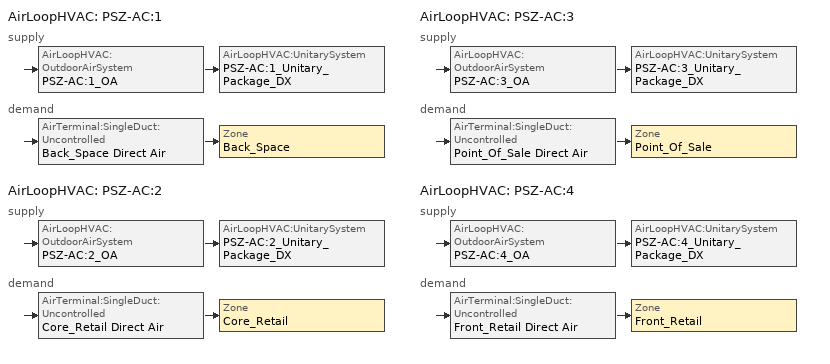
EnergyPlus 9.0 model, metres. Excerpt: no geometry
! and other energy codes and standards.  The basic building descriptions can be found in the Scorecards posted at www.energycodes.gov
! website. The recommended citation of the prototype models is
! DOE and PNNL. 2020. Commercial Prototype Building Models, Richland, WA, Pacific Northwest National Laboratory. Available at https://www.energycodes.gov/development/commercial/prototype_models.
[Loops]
AirLoopHVAC 'PSZ-AC:1'
 supply: AirLoopHVAC:OutdoorAirSystem 'PSZ-AC:1_OA' > AirLoopHVAC:UnitarySystem 'PSZ-AC:1_Unitary_Package_DX'
 demand: AirTerminal:SingleDuct:Uncontrolled 'Back_Space Direct Air' > Zone 'Back_Space'
AirLoopHVAC 'PSZ-AC:2'
 supply: AirLoopHVAC:OutdoorAirSystem 'PSZ-AC:2_OA' > AirLoopHVAC:UnitarySystem 'PSZ-AC:2_Unitary_Package_DX'
 demand: AirTerminal:SingleDuct:Uncontrolled 'Core_Retail Direct Air' > Zone 'Core_Retail'
AirLoopHVAC 'PSZ-AC:3'
 supply: AirLoopHVAC:OutdoorAirSystem 'PSZ-AC:3_OA' > AirLoopHVAC:UnitarySystem 'PSZ-AC:3_Unitary_Package_DX'
 demand: AirTerminal:SingleDuct:Uncontrolled 'Point_Of_Sale Direct Air' > Zone 'Point_Of_Sale'
AirLoopHVAC 'PSZ-AC:4'
 supply: AirLoopHVAC:OutdoorAirSystem 'PSZ-AC:4_OA' > AirLoopHVAC:UnitarySystem 'PSZ-AC:4_Unitary_Package_DX'
 demand: AirTerminal:SingleDuct:Uncontrolled 'Front_Retail Direct Air' > Zone 'Front_Retail'
[Sizing:Zone] Zone Cooling Design Supply Air Temperature Input Method=SupplyAirTemperature; Zone Cooling Design Supply Air Temperature {C}=12.8; Zone Heating Design Supply Air Temperature Input Method=SupplyAirTemperature; Zone Heating Design Supply Air Temperature {C}=40; Zone Cooling Design Supply Air Humidity Ratio {kgWater/kgDryAir}=0.0085; Zone Heating Design Supply Air Humidity Ratio {kgWater/kgDryAir}=0.008; Cooling Design Air Flow Method=DesignDay; Cooling Design Air Flow Rate {m3/s}=0; Cooling Minimum Air Flow {m3/s}=0; Cooling Minimum Air Flow Fraction=0; Heating Design Air Flow Method=DesignDay; Heating Design Air Flow Rate {m3/s}=0
Name | Design Specification Outdoor Air Object
Back_Space | SZ DSOA Back_Space
Core_Retail | SZ DSOA Core_Retail
Point_Of_Sale | SZ DSOA Point_Of_Sale
Front_Retail | SZ DSOA Front_Retail
[DesignSpecification:OutdoorAir] Outdoor Air Method=Flow/Area
Name | Outdoor Air Flow per Zone Floor Area {m3/s-m2}
SZ DSOA Back_Space | 0.000609562
SZ DSOA Core_Retail; SZ DSOA Point_Of_Sale; SZ DSOA Front_Retail | 0.00118103
[Sizing:System] Type of Load to Size On=Sensible; Design Outdoor Air Flow Rate {m3/s}=AUTOSIZE; Central Heating Maximum System Air Flow Ratio=1; Preheat Design Temperature {C}=7; Preheat Design Humidity Ratio {kgWater/kgDryAir}=0.008; Precool Design Temperature {C}=12.8; Precool Design Humidity Ratio {kgWater/kgDryAir}=0.008; Central Cooling Design Supply Air Temperature {C}=12.8; Central Heating Design Supply Air Temperature {C}=40; 100% Outdoor Air in Cooling=No; 100% Outdoor Air in Heating=No; Central Cooling Design Supply Air Humidity Ratio {kgWater/kgDryAir}=0.0085; Central Heating Design Supply Air Humidity Ratio {kgWater/kgDryAir}=0.008; Cooling Supply Air Flow Rate Method=DesignDay; Cooling Supply Air Flow Rate {m3/s}=0; Heating Supply Air Flow Rate Method=DesignDay; Heating Supply Air Flow Rate {m3/s}=0; System Outdoor Air Method=ZoneSum; Zone Maximum Outdoor Air Fraction=1; Cooling Design Capacity Method=CoolingDesignCapacity; Cooling Design Capacity {W}=autosize; Heating Design Capacity Method=HeatingDesignCapacity; Heating Design Capacity {W}=autosize; Central Cooling Capacity Control Method=OnOff
Name | Sizing Option | Type of Zone Sum to Use
PSZ-AC:1; PSZ-AC:2 | Coincident
PSZ-AC:3; PSZ-AC:4 |  | Coincident
[ZoneControl:Thermostat] Control Type Schedule=Dual Zone Control Type Sched
Name | Zone or ZoneList | Control 1
Back_Space Thermostat | Back_Space | Back_Space DualSPSched
Core_Retail Thermostat | Core_Retail | Core_Retail DualSPSched
Point_Of_Sale Thermostat | Point_Of_Sale | Point_Of_Sale DualSPSched
Front_Retail Thermostat | Front_Retail | Front_Retail DualSPSched
[ThermostatSetpoint:DualSetpoint]
Name | Heating Setpoint Temperature Schedule | Cooling Setpoint Temperature Schedule
Back_Space DualSPSched; Point_Of_Sale DualSPSched; Front_Retail DualSPSched | HTGSETP_SCH_NO_OPTIMUM | CLGSETP_SCH_NO_SETBACK
Core_Retail DualSPSched | HTGSETP_SCH_YES_OPTIMUM | CLGSETP_SCH_YES_OPTIMUM
[AirTerminal:SingleDuct:Uncontrolled] Availability Schedule=ALWAYS_ON; Maximum Air Flow Rate {m3/s}=AUTOSIZE
Back_Space Direct Air; Core_Retail Direct Air; Point_Of_Sale Direct Air; Front_Retail Direct Air
[Zone equipment]
Back_Space: Back_Space Direct Air
Core_Retail: Core_Retail Direct Air
Point_Of_Sale: Point_Of_Sale Direct Air
Front_Retail: Front_Retail Direct Air
[Fan:SystemModel]
PSZ-AC:1_addAQ_Unitary_Package_fan: HVACOperationSchd, AUTOSIZE, Discrete, 1, 622.5, 0.895, 1, AUTOSIZE, TotalEfficiencyAndPressure, 0.58175, 622.5, 2, 0.66, 0.4, 1, 1
PSZ-AC:2_addAQ_Unitary_Package_fan: HVACOperationSchd, AUTOSIZE, Discrete, 1, 1018.41, 0.93, 1, AUTOSIZE, TotalEfficiencyAndPressure, 0.6045, 1018.41, 2, 0.66, 0.4, 1, 1
PSZ-AC:3_addAQ_Unitary_Package_fan: HVACOperationSchd, AUTOSIZE, Discrete, 1, 622.5, 0.865, 1, AUTOSIZE, TotalEfficiencyAndPressure, 0.56225, 622.5, 2, 0.66, 0.4, 1, 1
PSZ-AC:4_addAQ_Unitary_Package_fan: HVACOperationSchd, AUTOSIZE, Discrete, 1, 622.5, 0.865, 1, AUTOSIZE, TotalEfficiencyAndPressure, 0.56225, 622.5, 1, 1, 1
[Coil:Cooling:DX:MultiSpeed] Availability Schedule=ALWAYS_ON; Condenser Type=AirCooled; Apply Part Load Fraction to Speeds Greater than 1=No; Apply Latent Degradation to Speeds Greater than 1=No; Maximum Outdoor Dry-Bulb Temperature for Crankcase Heater Operation {C}=10; Basin Heater Setpoint Temperature {C}=2; Fuel Type=Electricity; Number of Speeds=2; Speed 1 Rated Evaporator Fan Power Per Volume Flow Rate {W/(m3/s)}=0; Speed 1 Total Cooling Capacity Function of Temperature Curve=PSZ-AC_Unitary_PackagecoolCapFT; Speed 1 Total Cooling Capacity Function of Flow Fraction Curve=PSZ-AC_Unitary_PackagecoolFFF; Speed 1 Energy Input Ratio Function of Temperature Curve=PSZ-AC_Unitary_PackagecoolEIRFT; Speed 1 Energy Input Ratio Function of Flow Fraction Curve=PSZ-AC_Unitary_PackagecoolEIRFFF; Speed 1 Part Load Fraction Correlation Curve=PSZ-AC_Unitary_PackagecoolPLR; Speed 1 Rated Waste Heat Fraction of Power Input=0.2; Speed 1 Evaporative Condenser Effectiveness=0.9; Speed 2 Rated Evaporator Fan Power Per Volume Flow Rate {W/(m3/s)}=0; Speed 2 Total Cooling Capacity Function of Temperature Curve=PSZ-AC_Unitary_PackagecoolCapFT; Speed 2 Total Cooling Capacity Function of Flow Fraction Curve=PSZ-AC_Unitary_PackagecoolFFF; Speed 2 Energy Input Ratio Function of Temperature Curve=PSZ-AC_Unitary_PackagecoolEIRFT; Speed 2 Energy Input Ratio Function of Flow Fraction Curve=PSZ-AC_Unitary_PackagecoolEIRFFF; Speed 2 Part Load Fraction Correlation Curve=PSZ-AC_Unitary_PackagecoolPLR; Speed 2 Rated Waste Heat Fraction of Power Input=0.2; Speed 2 Evaporative Condenser Effectiveness=0.9
Name | Speed 1 Gross Rated Total Cooling Capacity {W} | Speed 1 Gross Rated Sensible Heat Ratio | Speed 1 Gross Rated Cooling COP {W/W} | Speed 1 Rated Air Flow Rate {m3/s} | Speed 2 Gross Rated Total Cooling Capacity {W} | Speed 2 Gross Rated Sensible Heat Ratio | Speed 2 Gross Rated Cooling COP {W/W} | Speed 2 Rated Air Flow Rate {m3/s}
PSZ-AC:1_Unitary_Package_CoolCoil | 17745.5 | 0.7331 | 3.79883 | 1.17449 | 35490.99 | 0.7331 | 3.79883 | 1.76173
PSZ-AC:2_Unitary_Package_CoolCoil | 81321.09 | 0.68676 | 3.39929 | 4.55666 | 162642 | 0.68676 | 3.39929 | 6.83499
PSZ-AC:3_Unitary_Package_CoolCoil | 10888.8 | 0.72409 | 3.79883 | 0.699167 | 21777.67 | 0.72409 | 3.79883 | 1.04875
PSZ-AC:4_Unitary_Package_CoolCoil | 8829.56 | 0.70595 | 4.11713 | 0.53186 | 17659.12 | 0.70595 | 4.11713 | 0.79779
[Coil:Heating:Fuel] Availability Schedule=ALWAYS_ON; Fuel Type=NaturalGas; Nominal Capacity {W}=AUTOSIZE
Name | Burner Efficiency
PSZ-AC:1_Unitary_Package_HeatCoil; PSZ-AC:3_Unitary_Package_HeatCoil; PSZ-AC:4_Unitary_Package_HeatCoil | 0.81
PSZ-AC:2_Unitary_Package_HeatCoil | 0.8
[AirLoopHVAC:UnitarySystem] Control Type=Load; Dehumidification Control Type=None; Availability Schedule=ALWAYS_ON; Fan Placement=BlowThrough; Supply Air Fan Operating Mode Schedule=HVACOperationSchd; DX Heating Coil Sizing Ratio=1; Use DOAS DX Cooling Coil=No; Minimum Supply Air Temperature {C}=2; Latent Load Control=SensibleOnlyLoadControl; Cooling Supply Air Flow Rate Method=SupplyAirFlowRate; Cooling Supply Air Flow Rate {m3/s}=AUTOSIZE; Heating Supply Air Flow Rate Method=SupplyAirFlowRate; Heating Supply Air Flow Rate {m3/s}=AUTOSIZE; No Load Supply Air Flow Rate Method=SupplyAirFlowRate; No Load Supply Air Flow Rate {m3/s}=AUTOSIZE; Maximum Supply Air Temperature {C}=AUTOSIZE
Name | Controlling Zone or Thermostat Location | Supply Fan | Heating Coil | Cooling Coil | Design Specification Multispeed Object
PSZ-AC:1_Unitary_Package_DX | Back_Space | PSZ-AC:1_addAQ_Unitary_Package_fan | PSZ-AC:1_Unitary_Package_HeatCoil | PSZ-AC:1_Unitary_Package_CoolCoil | PSZ-AC:1_Unitary_Package_DX_Perf
PSZ-AC:2_Unitary_Package_DX | Core_Retail | PSZ-AC:2_addAQ_Unitary_Package_fan | PSZ-AC:2_Unitary_Package_HeatCoil | PSZ-AC:2_Unitary_Package_CoolCoil | PSZ-AC:2_Unitary_Package_DX_Perf
PSZ-AC:3_Unitary_Package_DX | Point_Of_Sale | PSZ-AC:3_addAQ_Unitary_Package_fan | PSZ-AC:3_Unitary_Package_HeatCoil | PSZ-AC:3_Unitary_Package_CoolCoil | PSZ-AC:3_Unitary_Package_DX_Perf
PSZ-AC:4_Unitary_Package_DX | Front_Retail | PSZ-AC:4_addAQ_Unitary_Package_fan | PSZ-AC:4_Unitary_Package_HeatCoil | PSZ-AC:4_Unitary_Package_CoolCoil | PSZ-AC:4_Unitary_Package_DX_Perf
[UnitarySystemPerformance:Multispeed]
PSZ-AC:1_Unitary_Package_DX_Perf; PSZ-AC:2_Unitary_Package_DX_Perf; PSZ-AC:3_Unitary_Package_DX_Perf: 2, 2, No, 0.66, 1, 0.66, 1, 1
PSZ-AC:4_Unitary_Package_DX_Perf: 2, 2, No, 1, 1, 1, 1, 1
[Controller:OutdoorAir] Minimum Outdoor Air Flow Rate {m3/s}=AUTOSIZE; Maximum Outdoor Air Flow Rate {m3/s}=AUTOSIZE; Economizer Control Type=DifferentialEnthalpy; Economizer Control Action Type=ModulateFlow; Lockout Type=LockoutWithHeating; Minimum Limit Type=FixedMinimum; Minimum Outdoor Air Schedule=MinOA_MotorizedDamper_Sched; Maximum Fraction of Outdoor Air Schedule=SZ_system_OA_Max_Frac_SCH
PSZ-AC:1_OA_Controller; PSZ-AC:2_OA_Controller; PSZ-AC:3_OA_Controller; PSZ-AC:4_OA_Controller
[AirLoopHVAC] Design Supply Air Flow Rate {m3/s}=AUTOSIZE
PSZ-AC:1; PSZ-AC:2; PSZ-AC:3; PSZ-AC:4
[SetpointManager:SingleZone:Heating] Control Variable=Temperature; Minimum Supply Air Temperature {C}=10; Maximum Supply Air Temperature {C}=50
Name | Control Zone | Setpoint Node or NodeList
SupAirTemp MngrBack_Space - Htg | Back_Space | PSZ-AC:1_Unitary_PackageCoolCoil air inlet
SupAirTemp MngrCore_Retail - Htg | Core_Retail | PSZ-AC:2_Unitary_PackageCoolCoil air inlet
SupAirTemp MngrPoint_Of_Sale - Htg | Point_Of_Sale | PSZ-AC:3_Unitary_PackageCoolCoil air inlet
SupAirTemp MngrFront_Retail - Htg | Front_Retail | PSZ-AC:4_Unitary_PackageCoolCoil air inlet
[SetpointManager:SingleZone:Cooling] Control Variable=Temperature; Minimum Supply Air Temperature {C}=10; Maximum Supply Air Temperature {C}=50
Name | Control Zone | Setpoint Node or NodeList
SupAirTemp MngrBack_Space - Clg | Back_Space | PSZ-AC:1 Supply Equipment Outlet Node
SupAirTemp MngrCore_Retail - Clg | Core_Retail | PSZ-AC:2 Supply Equipment Outlet Node
SupAirTemp MngrPoint_Of_Sale - Clg | Point_Of_Sale | PSZ-AC:3 Supply Equipment Outlet Node
SupAirTemp MngrFront_Retail - Clg | Front_Retail | PSZ-AC:4 Supply Equipment Outlet Node
[SetpointManager:MixedAir] Control Variable=Temperature
Name | Setpoint Node or NodeList
PSZ-AC:1_OAMixed Air Temp Manager | PSZ-AC:1_OA-PSZ-AC:1_Unitary_PackageNode
PSZ-AC:2_OAMixed Air Temp Manager | PSZ-AC:2_OA-PSZ-AC:2_Unitary_PackageNode
PSZ-AC:3_OAMixed Air Temp Manager | PSZ-AC:3_OA-PSZ-AC:3_Unitary_PackageNode
PSZ-AC:4_OAMixed Air Temp Manager | PSZ-AC:4_OA-PSZ-AC:4_Unitary_PackageNode
[WaterHeater:Mixed]
Gas Tank: Tank Volume {m3}=0.151416; Setpoint Temperature Schedule=Hot Water Setpoint Temp Schedule; Deadband Temperature Difference {deltaC}=2; Maximum Temperature Limit {C}=82.2222; Heater Control Type=Cycle; Heater Maximum Capacity {W}=11722.8; Heater Minimum Capacity {W}=0; Heater Fuel Type=NaturalGas; Heater Thermal Efficiency=0.82; Off Cycle Parasitic Fuel Consumption Rate {W}=1860; Off Cycle Parasitic Fuel Type=NaturalGas; Off Cycle Parasitic Heat Fraction to Tank=0; On Cycle Parasitic Fuel Consumption Rate {W}=1860; Ambient Temperature Indicator=Zone; Ambient Temperature Zone=Back_space; Off Cycle Loss Coefficient to Ambient Temperature {W/K}=4.10807; On Cycle Loss Coefficient to Ambient Temperature {W/K}=4.10807; Peak Use Flow Rate {m3/s}=1.89e-05; Use Flow Rate Fraction Schedule=BLDG_SWH_SCH
[EnergyManagementSystem:Sensor]
Name | Output:Variable or Output:Meter Index Key | Output:Variable or Output:Meter
Back_Space_LSr | Back_Space | Zone Lights Electric Power
Back_Space_Occ_Sensor | Back_Space | People Occupant Count
Core_Retail_LSr | Core_Retail | Zone Lights Electric Power
Core_Retail_Occ_Sensor | Core_Retail | People Occupant Count
Point_Of_Sale_LSr | Point_Of_Sale | Zone Lights Electric Power
Point_Of_Sale_Occ_Sensor | Point_Of_Sale | People Occupant Count
Front_Retail_LSr | Front_Retail | Zone Lights Electric Power
Front_Retail_Occ_Sensor | Front_Retail | People Occupant Count
[EnergyManagementSystem:InternalVariable] Internal Data Type=Zone Floor Area
Name | Internal Data Index Key
Back_Space_Area | Back_Space
Core_Retail_Area | Core_Retail
Point_Of_Sale_Area | Point_Of_Sale
Front_Retail_Area | Front_Retail
[Schedule:Compact]
BLDG_SWH_SCH: Through: 12/31, For: Weekdays SummerDesignDay, Until: 01:00, 0, Until: 03:00, 0, Until: 07:00, 0, Until: 08:00, 0.15, Until: 09:00, 0.23, Until: 10:00, 0.32, Until: 11:00, 0.41, Until: 12:00, 0.57, Until: 13:00, 0.62, Until: 14:00, 0.61, Until: 15:00, 0.5, Until: 16:00, 0.45, Until: 17:00, 0.46, Until: 18:00, 0.47, Until: 19:00, 0.42, Until: 20:00, 0.34, Until: 21:00, 0.33, Until: 22:00, 0, Until: 23:00, 0, Until: 24:00, 0, For: Saturday WinterDesignDay, Until: 01:00, 0, Until: 02:00, 0, Until: 03:00, 0, Until: 06:00, 0, Until: 07:00, 0, Until: 08:00, 0.2, Until: 09:00, 0.24, Until: 10:00, 0.27, Until: 11:00, 0.42, Until: 12:00, 0.54, Until: 13:00, 0.59, Until: 14:00, 0.6, Until: 15:00, 0.49, Until: 16:00, 0.48, Until: 17:00, 0.47, Until: 18:00, 0.46, Until: 19:00, 0.44, Until: 20:00, 0.36, Until: 21:00, 0.29, Until: 22:00, 0.22, Until: 23:00, 0, Until: 24:00, 0, For: Sunday Holidays AllOtherDays, Until: 03:00, 0, Until: 06:00, 0, Until: 07:00, 0, Until: 08:00, 0, Until: 09:00, 0, Until: 10:00, 0.14, Until: 11:00, 0.29, Until: 12:00, 0.31, Until: 14:00, 0.36, Until: 15:00, 0.34, Until: 16:00, 0.35, Until: 17:00, 0.37, Until: 18:00, 0.34, Until: 19:00, 0.25, Until: 20:00, 0, Until: 21:00, 0, Until: 22:00, 0, Until: 23:00, 0, Until: 24:00, 0
Hot Water Setpoint Temp Schedule: THROUGH: 12/31, FOR: AllDays, UNTIL: 24:00, 60
ALWAYS_ON: Through: 12/31, For: AllDays, Until: 24:00, 1
HVACOperationSchd: Through: 12/31, For: Weekdays SummerDesignDay, Until: 06:00, 0, Until: 21:00, 1, Until: 24:00, 0, For: Saturday WinterDesignDay, Until: 06:00, 0, Until: 22:00, 1, Until: 24:00, 0, For: Sunday Holidays AllOtherDays, Until: 08:00, 0, Until: 19:00, 1, Until: 24:00, 0
HTGSETP_SCH_YES_OPTIMUM: Through: 12/31, For: WinterDesignDay, Until: 06:00, 15.56, Until: 07:00, 18.33, Until: 21:00, 21.11, Until: 24:00, 15.56, For: Weekdays, Until: 05:00, 15.56, Until: 06:00, 17.8, Until: 07:00, 20, Until: 21:00, 21.11, Until: 24:00, 15.56, For SummerDesignDay, Until: 24:00, 15.56, For: Saturday, Until: 05:00, 15.56, Until: 06:00, 17.8, Until: 07:00, 20, Until: 22:00, 21.11, Until: 24:00, 15.56, For: Sunday Holidays AllOtherDays, Until: 07:00, 15.56, Until: 08:00, 17.8, Until: 09:00, 20, Until: 19:00, 21.11, Until: 24:00, 15.56
HTGSETP_SCH_NO_OPTIMUM: Through: 12/31, For: WinterDesignDay, Until: 06:00, 15.56, Until: 07:00, 18.33, Until: 21:00, 21.11, Until: 24:00, 15.56, For: Weekdays, Until: 05:00, 15.56, Until: 06:00, 21.11, Until: 07:00, 21.11, Until: 21:00, 21.11, Until: 24:00, 15.56, For SummerDesignDay, Until: 24:00, 15.56, For: Saturday, Until: 05:00, 15.56, Until: 06:00, 21.11, Until: 07:00, 21.11, Until: 22:00, 21.11, Until: 24:00, 15.56, For: Sunday Holidays AllOtherDays, Until: 07:00, 15.56, Until: 08:00, 21.11, Until: 09:00, 21.11, Until: 19:00, 21.11, Until: 24:00, 15.56
CLGSETP_SCH_YES_OPTIMUM: Through: 12/31, For: SummerDesignDay, Until: 06:00, 29.44, Until: 07:00, 26.67, Until: 21:00, 23.89, Until: 24:00, 29.44, For: Weekdays, Until: 05:00, 29.44, Until: 06:00, 27.8, Until: 07:00, 25.6, Until: 21:00, 23.89, Until: 24:00, 29.44, For: Saturday, Until: 05:00, 29.44, Until: 06:00, 27.8, Until: 07:00, 25.6, Until: 22:00, 23.89, Until: 24:00, 29.44, For WinterDesignDay, Until: 24:00, 29.44, For: Sunday Holidays AllOtherDays, Until: 07:00, 29.44, Until: 08:00, 27.8, Until: 09:00, 25.6, Until: 19:00, 23.89, Until: 24:00, 29.44
CLGSETP_SCH_NO_SETBACK: Through: 12/31, For: SummerDesignDay, Until: 06:00, 29.44, Until: 07:00, 26.67, Until: 21:00, 23.89, Until: 24:00, 29.44, For: Weekdays, Until: 05:00, 23.89, Until: 06:00, 23.89, Until: 07:00, 23.89, Until: 21:00, 23.89, Until: 24:00, 23.89, For: Saturday, Until: 05:00, 23.89, Until: 06:00, 23.89, Until: 07:00, 23.89, Until: 22:00, 23.89, Until: 24:00, 23.89, For WinterDesignDay, Until: 24:00, 29.44, For: Sunday Holidays AllOtherDays, Until: 07:00, 23.89, Until: 08:00, 23.89, Until: 09:00, 23.89, Until: 19:00, 23.89, Until: 24:00, 23.89
MinOA_MotorizedDamper_Sched: Through: 12/31, For: Weekdays SummerDesignDay, Until: 07:00, 0, Until: 21:00, 1, Until: 24:00, 0, For: Saturday, Until: 07:00, 0, Until: 22:00, 1, Until: 24:00, 0, For: WinterDesignDay, Until: 24:00, 1, For: Sunday Holidays AllOtherDays, Until: 09:00, 0, Until: 19:00, 1, Until: 24:00, 0
Dual Zone Control Type Sched: Through: 12/31, For: AllDays, Until: 24:00, 4
[Schedule:Constant]
SZ_system_OA_Max_Frac_SCH: Fraction, 0.75
[Curve:Quadratic]
Name | Coefficient1 Constant | Coefficient2 x | Coefficient3 x**2 | Minimum Value of x | Maximum Value of x
PSZ-AC_Unitary_PackagecoolFFF | 0.8 | 0.2 | 0 | 0.5 | 1.5
PSZ-AC_Unitary_PackagecoolEIRFFF | 1.156 | -0.1816 | 0.0256 | 0.5 | 1.5
PSZ-AC_Unitary_PackagecoolPLR | 0.75 | 0.25 | 0 | 0 | 1
[Curve:Biquadratic] Minimum Value of x=12.77778; Maximum Value of x=23.88889; Minimum Value of y=21.11111; Maximum Value of y=46.11111
Name | Coefficient1 Constant | Coefficient2 x | Coefficient3 x**2 | Coefficient4 y | Coefficient5 y**2 | Coefficient6 x*y
PSZ-AC_Unitary_PackagecoolCapFT | 0.766956 | 0.0107756 | -4.14703e-05 | 0.00134961 | -0.000261144 | 0.000457488
PSZ-AC_Unitary_PackagecoolEIRFT | 0.297145 | 0.0430933 | -0.000748766 | 0.00597727 | 0.000482112 | -0.000956448
